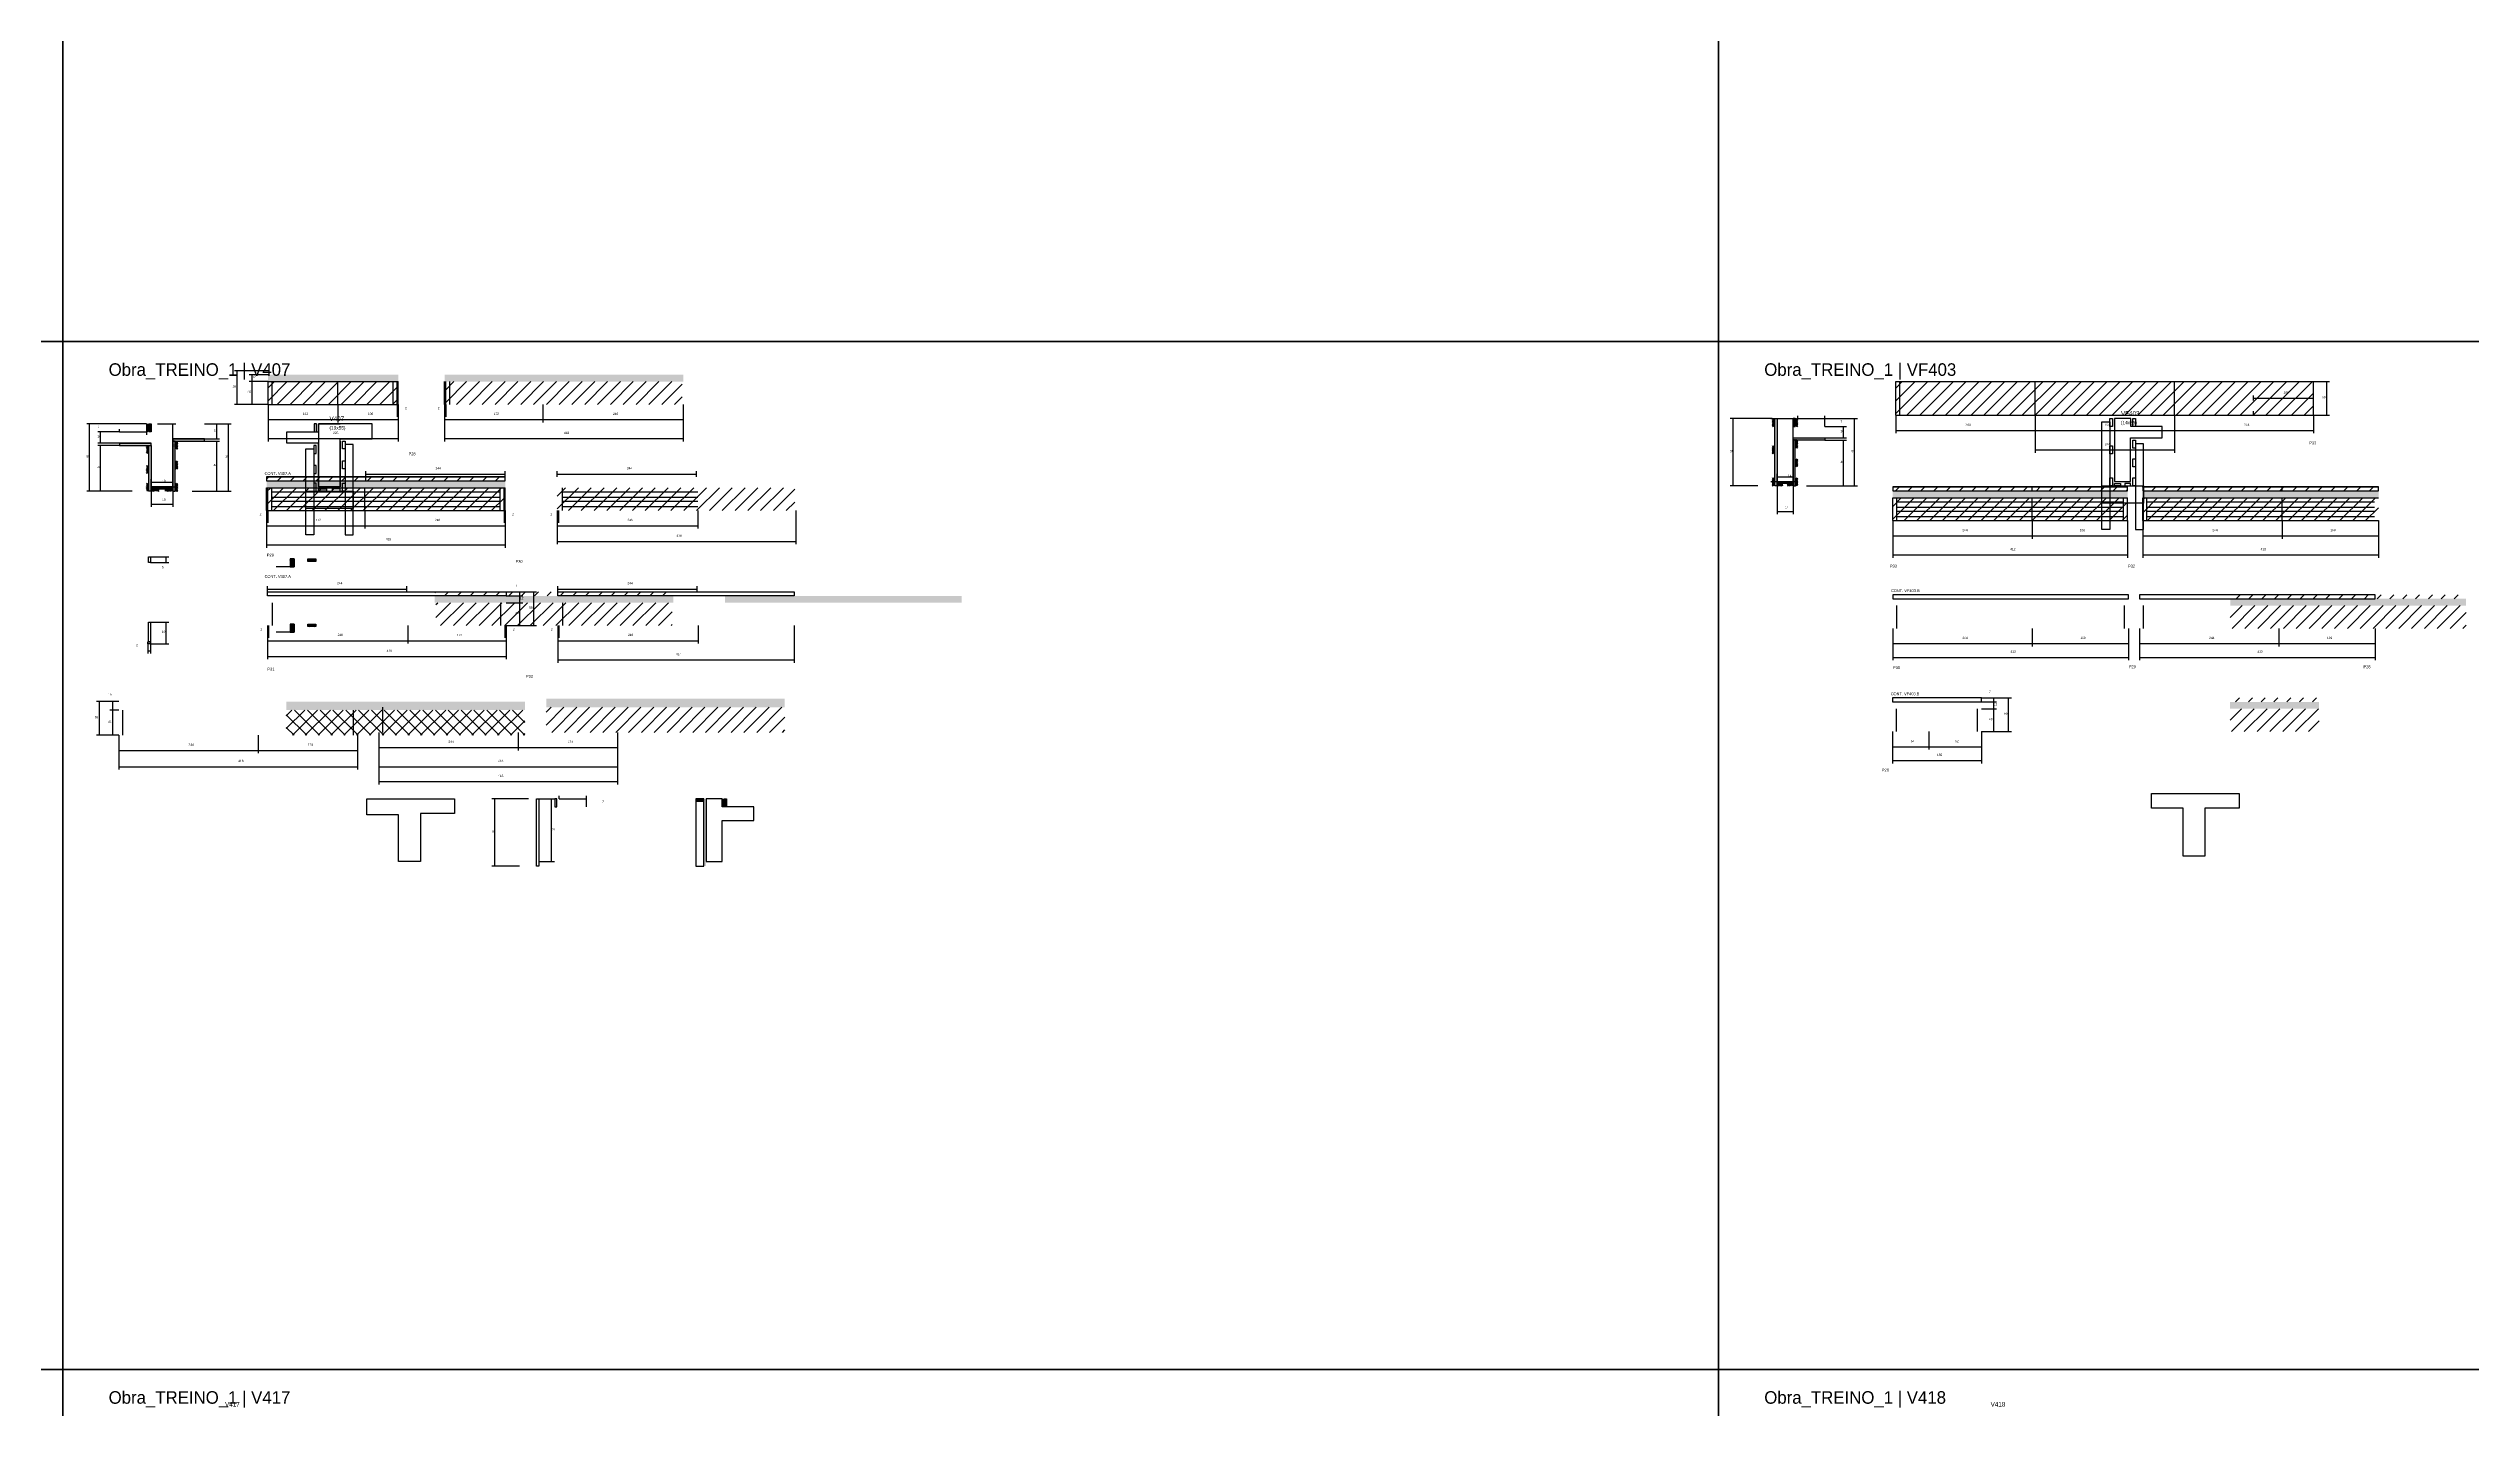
# Model space of a CAD drawing. Header units: metres. Extents: x -41 to 34800, y -36000 to 1848.
# Drawn here: x 17375 to 21619, y -5468 to -3087 of the extents above; entities that cross this region are included whole.
import ezdxf

# ---------------------------------------------------------------- set-up
doc = ezdxf.new("R2010")
doc.units = ezdxf.units.M
for name, color, linetype in [('CELL_BORDER', 8, 'Continuous'), ('CONCRETO', 251, 'Continuous'), ('COTA', 4, 'Continuous'), ('Cota Seção (2x)', 4, 'Continuous'), ('Hachura', 253, 'Continuous'), ('LABEL_ID', 3, 'Continuous'), ('Madeira', 126, 'Continuous'), ('NOMENCLATURA', 7, 'Continuous'), ('Painéis', 200, 'Continuous'), ('REAPROVEITAMENTO', 251, 'Continuous'), ('SARR_2.2x7', 40, 'Continuous'), ('SARR_3.5x7', 81, 'Continuous'), ('Texto Seção', 7, 'Continuous')]:
    doc.layers.add(name, color=color, linetype=linetype)

msp = doc.modelspace()

# ---------------------------------------------------------------- hatches: boundary and pattern name
at = {"layer": 'COTA'}
h = msp.add_hatch(dxfattribs=at)
h.set_pattern_fill('AR-CONC', scale=0.03)
h.paths.add_polyline_path([(17987.2, -3658), (17759.2, -3658), (17759.2, -3658), (17759.2, -3670), (17759.2, -3670), (17987.2, -3670), (17987.2, -3670), (17987.2, -3658)])
h = msp.add_hatch(dxfattribs=at)
h.set_pattern_fill('AR-CONC', scale=0.03)
h.paths.add_polyline_path([(18068.4, -3658), (18486.4, -3658), (18486.4, -3658), (18486.4, -3670), (18486.4, -3670), (18068.4, -3670), (18068.4, -3670), (18068.4, -3658)])
h = msp.add_hatch(dxfattribs=at)
h.set_pattern_fill('AR-CONC', scale=0.03)
h.paths.add_polyline_path([(17756.6, -3843.9), (18174.6, -3843.9), (18174.6, -3843.9), (18174.6, -3855.9), (18174.6, -3855.9), (17756.6, -3855.9), (17756.6, -3855.9), (17756.6, -3843.9)])
h = msp.add_hatch(dxfattribs=at)
h.set_pattern_fill('AR-CONC', scale=0.03)
h.paths.add_polyline_path([(21016.5, -3861.6), (20605, -3861.6), (20605, -3861.6), (20605, -3873.6), (20605, -3873.6), (21016.5, -3873.6), (21016.5, -3873.6), (21016.5, -3861.6)])
h = msp.add_hatch(dxfattribs=at)
h.set_pattern_fill('AR-CONC', scale=0.03)
h.paths.add_polyline_path([(21455.9, -3861.6), (21042.9, -3861.6), (21042.9, -3861.6), (21042.9, -3873.6), (21042.9, -3873.6), (21455.9, -3873.6), (21455.9, -3873.6), (21455.9, -3861.6)])
h = msp.add_hatch(dxfattribs=at)
h.set_pattern_fill('AR-CONC', scale=0.03)
h.paths.add_polyline_path([(18469.3, -4045.3), (18051.3, -4045.3), (18051.3, -4045.3), (18051.3, -4057.3), (18051.3, -4057.3), (18469.3, -4057.3), (18469.3, -4057.3), (18469.3, -4045.3)])
h = msp.add_hatch(dxfattribs=at)
h.set_pattern_fill('AR-CONC', scale=0.03)
h.paths.add_polyline_path([(18973.9, -4045.3), (18559.9, -4045.3), (18559.9, -4045.3), (18559.9, -4057.3), (18559.9, -4057.3), (18973.9, -4057.3), (18973.9, -4057.3), (18973.9, -4045.3)])
h = msp.add_hatch(dxfattribs=at)
h.set_pattern_fill('AR-CONC', scale=0.03)
h.paths.add_polyline_path([(21609.2, -4062.4), (21609.2, -4050.4), (21609.2, -4050.4), (21196.2, -4050.4), (21196.2, -4050.4), (21196.2, -4062.4), (21196.2, -4062.4), (21609.2, -4062.4)])
h = msp.add_hatch(dxfattribs=at)
h.set_pattern_fill('AR-CONC', scale=0.03)
h.paths.add_polyline_path([(18209.2, -4230.4), (17791.2, -4230.4), (17791.2, -4230.4), (17791.2, -4245.4), (17791.2, -4245.4), (18209.2, -4245.4), (18209.2, -4245.4), (18209.2, -4230.4)])
h = msp.add_hatch(dxfattribs=at)
h.set_pattern_fill('AR-CONC', scale=0.03)
h.paths.add_polyline_path([(18664.4, -4225.4), (18246.4, -4225.4), (18246.4, -4225.4), (18246.4, -4240.4), (18246.4, -4240.4), (18664.4, -4240.4), (18664.4, -4240.4), (18664.4, -4225.4)])
h = msp.add_hatch(dxfattribs=at)
h.set_pattern_fill('AR-CONC', scale=0.03)
h.paths.add_polyline_path([(21351.8, -4243.1), (21351.8, -4231.1), (21351.8, -4231.1), (21195.8, -4231.1), (21195.8, -4231.1), (21195.8, -4243.1), (21195.8, -4243.1), (21351.8, -4243.1)])
at = {"layer": 'Hachura'}
h = msp.add_hatch(dxfattribs=at)
h.set_pattern_fill('ANSI31', scale=0.5)
h.paths.add_polyline_path([(20398.4, -3748.8), (20394, -3748.8), (20394, -3748.8), (20394, -3734.8), (20394, -3734.8), (20398.4, -3734.8), (20398.4, -3734.8), (20398.4, -3748.8)])
h = msp.add_hatch(color=8, dxfattribs=at)
h.dxf.hatch_style = 1
h.paths.add_polyline_path([(20398.4, -3734.8), (20402.4, -3734.8), (20402.4, -3734.8), (20402.4, -3852.8), (20402.4, -3852.8), (20398.4, -3852.8), (20398.4, -3852.8), (20398.4, -3734.8)])
h = msp.add_hatch(color=8, dxfattribs=at)
h.dxf.hatch_style = 1
h.paths.add_polyline_path([(20434.4, -3734.8), (20430.8, -3734.8), (20430.8, -3734.8), (20430.8, -3748.8), (20430.8, -3748.8), (20434.4, -3748.8), (20434.4, -3748.8), (20434.4, -3734.8)])
h = msp.add_hatch(dxfattribs=at)
h.set_pattern_fill('ANSI31', scale=0.5)
h.paths.add_polyline_path([(20438.8, -3748.8), (20434.4, -3748.8), (20434.4, -3748.8), (20434.4, -3734.8), (20434.4, -3734.8), (20438.8, -3734.8), (20438.8, -3734.8), (20438.8, -3748.8)])
h = msp.add_hatch(dxfattribs=at)
h.set_pattern_fill('ANSI31', scale=0.5)
h.paths.add_polyline_path([(17546.6, -3758.1), (17551, -3758.1), (17551, -3758.1), (17551, -3744.1), (17551, -3744.1), (17546.6, -3744.1), (17546.6, -3744.1), (17546.6, -3758.1)])
h = msp.add_hatch(color=8, dxfattribs=at)
h.dxf.hatch_style = 1
h.paths.add_polyline_path([(17551, -3744.1), (17554.6, -3744.1), (17554.6, -3744.1), (17554.6, -3758.1), (17554.6, -3758.1), (17551, -3758.1), (17551, -3758.1), (17551, -3744.1)])
h = msp.add_hatch(color=8, dxfattribs=at)
h.dxf.hatch_style = 1
h.paths.add_polyline_path([(17648.2, -3774.1), (17648.2, -3770.1), (17648.2, -3770.1), (17592.6, -3770.1), (17592.6, -3770.1), (17592.6, -3774.1), (17592.6, -3774.1), (17648.2, -3774.1)])
h = msp.add_hatch(color=8, dxfattribs=at)
h.dxf.hatch_style = 1
h.paths.add_polyline_path([(17596.6, -3774.1), (17592.6, -3774.1), (17592.6, -3774.1), (17592.6, -3862.1), (17592.6, -3862.1), (17596.6, -3862.1), (17596.6, -3862.1), (17596.6, -3774.1)])
h = msp.add_hatch(dxfattribs=at)
h.set_pattern_fill('ANSI31', scale=0.5)
h.paths.add_polyline_path([(17601, -3788.1), (17596.6, -3788.1), (17596.6, -3788.1), (17596.6, -3774.1), (17596.6, -3774.1), (17601, -3774.1), (17601, -3774.1), (17601, -3788.1)])
h = msp.add_hatch(color=8, dxfattribs=at)
h.dxf.hatch_style = 1
h.paths.add_polyline_path([(20430.4, -3772.8), (20430.4, -3768.8), (20430.4, -3768.8), (20486, -3768.8), (20486, -3768.8), (20486, -3772.8), (20486, -3772.8), (20430.4, -3772.8)])
h = msp.add_hatch(color=8, dxfattribs=at)
h.dxf.hatch_style = 1
h.paths.add_polyline_path([(20430.4, -3772.8), (20434.4, -3772.8), (20434.4, -3772.8), (20434.4, -3852.8), (20434.4, -3852.8), (20430.4, -3852.8), (20430.4, -3852.8), (20430.4, -3772.8)])
h = msp.add_hatch(dxfattribs=at)
h.set_pattern_fill('ANSI31', scale=0.5)
h.paths.add_polyline_path([(20438.8, -3786.8), (20434.4, -3786.8), (20434.4, -3786.8), (20434.4, -3772.8), (20434.4, -3772.8), (20438.8, -3772.8), (20438.8, -3772.8), (20438.8, -3786.8)])
h = msp.add_hatch(color=8, dxfattribs=at)
h.dxf.hatch_style = 1
h.paths.add_polyline_path([(17554.6, -3782.1), (17554.6, -3778.1), (17554.6, -3778.1), (17499, -3778.1), (17499, -3778.1), (17499, -3782.1), (17499, -3782.1), (17554.6, -3782.1)])
h = msp.add_hatch(dxfattribs=at)
h.set_pattern_fill('ANSI31', scale=0.5)
h.paths.add_polyline_path([(17546.2, -3796.1), (17550.6, -3796.1), (17550.6, -3796.1), (17550.6, -3782.1), (17550.6, -3782.1), (17546.2, -3782.1), (17546.2, -3782.1), (17546.2, -3796.1)])
h = msp.add_hatch(dxfattribs=at)
h.set_pattern_fill('ANSI31', scale=0.5)
h.paths.add_polyline_path([(17546.2, -3830.9), (17550.6, -3830.9), (17550.6, -3830.9), (17550.6, -3816.9), (17550.6, -3816.9), (17546.2, -3816.9), (17546.2, -3816.9), (17546.2, -3830.9)])
h = msp.add_hatch(color=8, dxfattribs=at)
h.dxf.hatch_style = 1
h.paths.add_polyline_path([(17554.6, -3782.1), (17550.6, -3782.1), (17550.6, -3782.1), (17550.6, -3862.1), (17550.6, -3862.1), (17554.6, -3862.1), (17554.6, -3862.1), (17554.6, -3782.1)])
h = msp.add_hatch(dxfattribs=at)
h.set_pattern_fill('ANSI31', scale=0.5)
h.paths.add_polyline_path([(17601, -3822.9), (17596.6, -3822.9), (17596.6, -3822.9), (17596.6, -3808.9), (17596.6, -3808.9), (17601, -3808.9), (17601, -3808.9), (17601, -3822.9)])
h = msp.add_hatch(dxfattribs=at)
h.set_pattern_fill('ANSI31', scale=0.5)
h.paths.add_polyline_path([(20398.4, -3796.8), (20394, -3796.8), (20394, -3796.8), (20394, -3782.8), (20394, -3782.8), (20398.4, -3782.8), (20398.4, -3782.8), (20398.4, -3796.8)])
h = msp.add_hatch(dxfattribs=at)
h.set_pattern_fill('ANSI31', scale=0.5)
h.paths.add_polyline_path([(20438.8, -3819.3), (20434.4, -3819.3), (20434.4, -3819.3), (20434.4, -3805.3), (20434.4, -3805.3), (20438.8, -3805.3), (20438.8, -3805.3), (20438.8, -3819.3)])
h = msp.add_hatch(dxfattribs=at)
h.set_pattern_fill('ANSI31', scale=0.5)
h.paths.add_polyline_path([(17546.2, -3862.1), (17550.6, -3862.1), (17550.6, -3862.1), (17550.6, -3848.1), (17550.6, -3848.1), (17546.2, -3848.1), (17546.2, -3848.1), (17546.2, -3862.1)])
h = msp.add_hatch(color=8, dxfattribs=at)
h.dxf.hatch_style = 1
h.paths.add_polyline_path([(17592.6, -3857.7), (17592.6, -3854.1), (17592.6, -3854.1), (17554.6, -3854.1), (17554.6, -3854.1), (17554.6, -3857.7), (17554.6, -3857.7), (17592.6, -3857.7)])
h = msp.add_hatch(dxfattribs=at)
h.set_pattern_fill('ANSI31', scale=0.5)
h.paths.add_polyline_path([(17554.6, -3862.1), (17554.6, -3857.7), (17554.6, -3857.7), (17568.6, -3857.7), (17568.6, -3857.7), (17568.6, -3862.1), (17568.6, -3862.1), (17554.6, -3862.1)])
h = msp.add_hatch(dxfattribs=at)
h.set_pattern_fill('ANSI31', scale=0.5)
h.paths.add_polyline_path([(17592.6, -3862.1), (17592.6, -3857.7), (17592.6, -3857.7), (17578.6, -3857.7), (17578.6, -3857.7), (17578.6, -3862.1), (17578.6, -3862.1), (17592.6, -3862.1)])
h = msp.add_hatch(dxfattribs=at)
h.set_pattern_fill('ANSI31', scale=0.5)
h.paths.add_polyline_path([(17601, -3862.1), (17596.6, -3862.1), (17596.6, -3862.1), (17596.6, -3848.1), (17596.6, -3848.1), (17601, -3848.1), (17601, -3848.1), (17601, -3862.1)])
h = msp.add_hatch(dxfattribs=at)
h.set_pattern_fill('ANSI31', scale=0.5)
h.paths.add_polyline_path([(20398.4, -3852.8), (20394, -3852.8), (20394, -3852.8), (20394, -3838.8), (20394, -3838.8), (20398.4, -3838.8), (20398.4, -3838.8), (20398.4, -3852.8)])
h = msp.add_hatch(color=8, dxfattribs=at)
h.dxf.hatch_style = 1
h.paths.add_polyline_path([(20402.4, -3848.4), (20402.4, -3844.8), (20402.4, -3844.8), (20430.4, -3844.8), (20430.4, -3844.8), (20430.4, -3848.4), (20430.4, -3848.4), (20402.4, -3848.4)])
h = msp.add_hatch(dxfattribs=at)
h.set_pattern_fill('ANSI31', scale=0.5)
h.paths.add_polyline_path([(20402.4, -3852.8), (20402.4, -3848.4), (20402.4, -3848.4), (20412.4, -3848.4), (20412.4, -3848.4), (20412.4, -3852.8), (20412.4, -3852.8), (20402.4, -3852.8)])
h = msp.add_hatch(dxfattribs=at)
h.set_pattern_fill('ANSI31', scale=0.5)
h.paths.add_polyline_path([(20430.4, -3852.8), (20430.4, -3848.4), (20430.4, -3848.4), (20420.4, -3848.4), (20420.4, -3848.4), (20420.4, -3852.8), (20420.4, -3852.8), (20430.4, -3852.8)])
h = msp.add_hatch(dxfattribs=at)
h.set_pattern_fill('ANSI31', scale=0.5)
h.paths.add_polyline_path([(20438.8, -3852.8), (20434.4, -3852.8), (20434.4, -3852.8), (20434.4, -3838.8), (20434.4, -3838.8), (20438.8, -3838.8), (20438.8, -3838.8), (20438.8, -3852.8)])
h = msp.add_hatch(dxfattribs=at)
h.set_pattern_fill('ANSI31', scale=0.5)
h.paths.add_polyline_path([(17804.7, -3980.6), (17797.7, -3980.6), (17797.7, -3994.6), (17804.7, -3994.6)])
h = msp.add_hatch(dxfattribs=at)
h.set_pattern_fill('ANSI31', scale=0.5)
h.paths.add_polyline_path([(17829.1, -3980.6), (17829.1, -3985), (17829.1, -3985), (17843, -3985), (17843, -3985), (17843, -3980.6), (17843, -3980.6), (17829.1, -3980.6)])
h = msp.add_hatch(dxfattribs=at)
h.set_pattern_fill('ANSI31', scale=0.5)
h.paths.add_polyline_path([(17804.7, -4094.7), (17797.7, -4094.7), (17797.7, -4108.7), (17804.7, -4108.7)])
h = msp.add_hatch(dxfattribs=at)
h.set_pattern_fill('ANSI31', scale=0.5)
h.paths.add_polyline_path([(17829.1, -4094.7), (17829.1, -4099.1), (17829.1, -4099.1), (17843, -4099.1), (17843, -4099.1), (17843, -4094.7), (17843, -4094.7), (17829.1, -4094.7)])
h = msp.add_hatch(dxfattribs=at)
h.set_pattern_fill('ANSI31', scale=0.5)
h.paths.add_polyline_path([(18522.5, -4405), (18522.5, -4400.6), (18522.5, -4400.6), (18508.5, -4400.6), (18508.5, -4400.6), (18508.5, -4405), (18508.5, -4405), (18522.5, -4405)])
h = msp.add_hatch(color=8, dxfattribs=at)
h.dxf.hatch_style = 1
h.paths.add_polyline_path([(18522.5, -4400.6), (18526.5, -4400.6), (18526.5, -4400.6), (18526.5, -4518.6), (18526.5, -4518.6), (18522.5, -4518.6), (18522.5, -4518.6), (18522.5, -4400.6)])
h = msp.add_hatch(color=8, dxfattribs=at)
h.dxf.hatch_style = 1
h.paths.add_polyline_path([(18558.1, -4400.6), (18554.5, -4400.6), (18554.5, -4400.6), (18554.5, -4414.6), (18554.5, -4414.6), (18558.1, -4414.6), (18558.1, -4414.6), (18558.1, -4400.6)])
h = msp.add_hatch(dxfattribs=at)
h.set_pattern_fill('ANSI31', scale=0.5)
h.paths.add_polyline_path([(18562.5, -4414.6), (18558.1, -4414.6), (18558.1, -4414.6), (18558.1, -4400.6), (18558.1, -4400.6), (18562.5, -4400.6), (18562.5, -4400.6), (18562.5, -4414.6)])
at = {"layer": 'REAPROVEITAMENTO'}
h = msp.add_hatch(dxfattribs=at)
h.set_pattern_fill('ANSI31', scale=5)
h.paths.add_polyline_path([(17985.2, -3710), (17985.2, -3670), (17985.2, -3670), (17759.2, -3670), (17759.2, -3670), (17759.2, -3710), (17759.2, -3710), (17985.2, -3710)])
h = msp.add_hatch(dxfattribs=at)
h.set_pattern_fill('ANSI31', scale=5)
h.paths.add_polyline_path([(18484.4, -3710), (18484.4, -3670), (18484.4, -3670), (18070.4, -3670), (18070.4, -3670), (18070.4, -3710), (18070.4, -3710), (18484.4, -3710)])
h = msp.add_hatch(dxfattribs=at)
h.set_pattern_fill('ANSI31', scale=5)
h.paths.add_polyline_path([(21342.3, -3729), (21342.3, -3670), (21342.3, -3670), (20610.3, -3670), (20610.3, -3670), (20610.3, -3729), (20610.3, -3729), (21342.3, -3729)])
h = msp.add_hatch(dxfattribs=at)
h.set_pattern_fill('ANSI31', scale=5)
h.paths.add_polyline_path([(18174.6, -3836.9), (17756.6, -3836.9), (17756.6, -3836.9), (17756.6, -3843.9), (17756.6, -3843.9), (18174.6, -3843.9), (18174.6, -3843.9), (18174.6, -3836.9)])
h = msp.add_hatch(dxfattribs=at)
h.set_pattern_fill('ANSI31', scale=5)
h.paths.add_polyline_path([(18172.6, -3895.9), (18172.6, -3855.9), (18172.6, -3855.9), (17756.6, -3855.9), (17756.6, -3855.9), (17756.6, -3895.9), (17756.6, -3895.9), (18172.6, -3895.9)])
h = msp.add_hatch(dxfattribs=at)
h.set_pattern_fill('ANSI31', scale=5)
h.paths.add_polyline_path([(18681.8, -3895.9), (18681.8, -3855.9), (18681.8, -3855.9), (18265.8, -3855.9), (18265.8, -3855.9), (18265.8, -3895.9), (18265.8, -3895.9), (18681.8, -3895.9)])
h = msp.add_hatch(dxfattribs=at)
h.set_pattern_fill('ANSI31', scale=5)
h.paths.add_polyline_path([(21016.5, -3861.6), (21016.5, -3854.6), (21016.5, -3854.6), (20605, -3854.6), (20605, -3854.6), (20605, -3861.6), (20605, -3861.6), (21016.5, -3861.6)])
h = msp.add_hatch(dxfattribs=at)
h.set_pattern_fill('ANSI31', scale=5)
h.paths.add_polyline_path([(21455.9, -3861.6), (21455.9, -3854.6), (21455.9, -3854.6), (21042.9, -3854.6), (21042.9, -3854.6), (21042.9, -3861.6), (21042.9, -3861.6), (21455.9, -3861.6)])
h = msp.add_hatch(dxfattribs=at)
h.set_pattern_fill('ANSI31', scale=5)
h.paths.add_polyline_path([(21016.5, -3913.6), (21016.5, -3873.6), (21016.5, -3873.6), (20605, -3873.6), (20605, -3873.6), (20605, -3913.6), (20605, -3913.6), (21016.5, -3913.6)])
h = msp.add_hatch(dxfattribs=at)
h.set_pattern_fill('ANSI31', scale=5)
h.paths.add_polyline_path([(21455.9, -3913.6), (21455.9, -3873.6), (21455.9, -3873.6), (21042.9, -3873.6), (21042.9, -3873.6), (21042.9, -3913.6), (21042.9, -3913.6), (21455.9, -3913.6)])
h = msp.add_hatch(dxfattribs=at)
h.set_pattern_fill('ANSI31', scale=5)
h.paths.add_polyline_path([(18469.3, -4038.3), (18051.3, -4038.3), (18051.3, -4038.3), (18051.3, -4045.3), (18051.3, -4045.3), (18469.3, -4045.3), (18469.3, -4045.3), (18469.3, -4038.3)])
h = msp.add_hatch(dxfattribs=at)
h.set_pattern_fill('ANSI31', scale=5)
h.paths.add_polyline_path([(18467.3, -4097.3), (18467.3, -4057.3), (18467.3, -4057.3), (18053.3, -4057.3), (18053.3, -4057.3), (18053.3, -4097.3), (18053.3, -4097.3), (18467.3, -4097.3)])
h = msp.add_hatch(dxfattribs=at)
h.set_pattern_fill('ANSI31', scale=5)
h.paths.add_polyline_path([(21609.2, -4050.4), (21609.2, -4043.4), (21609.2, -4043.4), (21196.2, -4043.4), (21196.2, -4043.4), (21196.2, -4050.4), (21196.2, -4050.4), (21609.2, -4050.4)])
h = msp.add_hatch(dxfattribs=at)
h.set_pattern_fill('ANSI31', scale=5)
h.paths.add_polyline_path([(21609.2, -4102.4), (21609.2, -4062.4), (21609.2, -4062.4), (21196.2, -4062.4), (21196.2, -4062.4), (21196.2, -4102.4), (21196.2, -4102.4), (21609.2, -4102.4)])
h = msp.add_hatch(dxfattribs=at)
h.set_pattern_fill('ANSI31', scale=5)
h.paths.add_polyline_path([(18664.4, -4284.4), (18664.4, -4240.4), (18664.4, -4240.4), (18246.4, -4240.4), (18246.4, -4240.4), (18246.4, -4284.4), (18246.4, -4284.4), (18664.4, -4284.4)])
h = msp.add_hatch(dxfattribs=at)
h.set_pattern_fill('ANSI31', scale=5)
h.paths.add_polyline_path([(21351.8, -4231.1), (21351.8, -4224.1), (21351.8, -4224.1), (21195.8, -4224.1), (21195.8, -4224.1), (21195.8, -4231.1), (21195.8, -4231.1), (21351.8, -4231.1)])
h = msp.add_hatch(dxfattribs=at)
h.set_pattern_fill('ANSI31', scale=5)
h.paths.add_polyline_path([(21351.8, -4283.1), (21351.8, -4243.1), (21351.8, -4243.1), (21195.8, -4243.1), (21195.8, -4243.1), (21195.8, -4283.1), (21195.8, -4283.1), (21351.8, -4283.1)])
h = msp.add_hatch(dxfattribs=at)
h.set_pattern_fill('ANSI37', scale=5)
h.paths.add_polyline_path([(18209.2, -4289.4), (18209.2, -4245.4), (18209.2, -4245.4), (17791.2, -4245.4), (17791.2, -4245.4), (17791.2, -4289.4), (17791.2, -4289.4), (18209.2, -4289.4)])

# ---------------------------------------------------------------- linework, layer by layer
at = {"layer": 'CELL_BORDER'}
for points in [[(14500, -3600), (17400, -3600), (17400, -1800), (14500, -1800)], [(17400, -3600), (20300, -3600), (20300, -1800), (17400, -1800)], [(20300, -3600), (23200, -3600), (23200, -1800), (20300, -1800)], [(14500, -5400), (17400, -5400), (17400, -3600), (14500, -3600)], [(17400, -5400), (20300, -5400), (20300, -3600), (17400, -3600)], [(20300, -5400), (23200, -5400), (23200, -3600), (20300, -3600)], [(14500, -7200), (17400, -7200), (17400, -5400), (14500, -5400)], [(17400, -7200), (20300, -7200), (20300, -5400), (17400, -5400)], [(20300, -7200), (23200, -7200), (23200, -5400), (20300, -5400)]]:
    msp.add_lwpolyline(points, close=True, dxfattribs=at)
at = {"layer": 'CONCRETO'}
for points in [[(21077.2, -3768.8), (21077.2, -3748.8), (21022, -3748.8), (21022, -3734.8), (20993.7, -3734.8), (20993.7, -3844.8), (21021.7, -3844.8), (21021.7, -3768.8)], [(17941.4, -3770.1), (17941.4, -3744.1), (17885.8, -3744.1), (17885.8, -3744.1), (17847.8, -3744.1), (17847.8, -3854.1), (17885.8, -3854.1), (17885.8, -3770.1)], [(17932.4, -4428.6), (17932.4, -4400.6), (18086, -4400.6), (18086, -4426.6), (18026, -4426.6), (18026, -4510.6), (17988, -4510.6), (17988, -4428.6)], [(18610.1, -4438.6), (18610.1, -4414.6), (18554.5, -4414.6), (18554.5, -4400.6), (18526.5, -4400.6), (18526.5, -4510.6), (18554.5, -4510.6), (18554.5, -4438.6)], [(21058, -4417.3), (21058, -4391.3), (21211.7, -4391.3), (21211.7, -4417.3), (21151.7, -4417.3), (21151.7, -4501.3), (21113.7, -4501.3), (21113.7, -4417.3)]]:
    msp.add_lwpolyline(points, close=True, dxfattribs=at)
msp.add_lwpolyline([(17885.8, -3774.1), (17885.8, -3854.1), (17847.8, -3854.1), (17847.8, -3778.1), (17792.2, -3778.1), (17792.2, -3758.1), (17847.8, -3758.1), (17847.8, -3744.1), (17885.8, -3744.1)], dxfattribs=at)
at = {"layer": 'COTA'}
for p, q in [((17759.2, -3651), (17700.4, -3651)), ((17705.4, -3710), (17705.4, -3651)), ((17759.2, -3658), (17726.3, -3658)), ((17759.2, -3670), (17726.3, -3670)), ((17759.2, -3670), (17726.3, -3670)), ((17731.3, -3670), (17731.3, -3658)), ((17731.3, -3710), (17731.3, -3670)), ((21342.3, -3670), (21370.1, -3670)), ((21365.1, -3729), (21365.1, -3670)), ((17759.2, -3710), (17700.4, -3710)), ((17759.2, -3710), (17726.3, -3710)), ((17759.2, -3710), (17759.2, -3741.5)), ((17759.2, -3710), (17759.2, -3775)), ((17881.2, -3710), (17881.2, -3741.5)), ((17881.2, -3710), (17881.2, -3741.5)), ((17985.2, -3710), (17985.2, -3731.6)), ((17985.2, -3726.6), (17987.2, -3726.6)), ((17987.2, -3710), (17987.2, -3741.5)), ((17987.2, -3710), (17987.2, -3775)), ((17987.2, -3710), (17987.2, -3731.6)), ((18068.4, -3710), (18068.4, -3741.5)), ((18068.4, -3710), (18068.4, -3775)), ((18068.4, -3710), (18068.4, -3731.6)), ((18068.4, -3726.6), (18070.4, -3726.6)), ((18070.4, -3710), (18070.4, -3731.6)), ((18240.4, -3710), (18240.4, -3741.5)), ((18240.4, -3710), (18240.4, -3741.5)), ((18486.4, -3710), (18486.4, -3741.5)), ((18486.4, -3710), (18486.4, -3775)), ((20394, -3734.8), (20320.5, -3734.8)), ((20325.5, -3852.8), (20325.5, -3734.8)), ((20438.8, -3734.8), (20438.8, -3729.8)), ((20438.8, -3734.8), (20543.3, -3734.8)), ((20438.8, -3734.8), (20486, -3734.8)), ((20486, -3748.8), (20486, -3729.8)), ((20538.3, -3852.8), (20538.3, -3734.8)), ((20610.3, -3729), (20610.3, -3760.5)), ((20854.3, -3729), (20854.3, -3760.5)), ((20854.3, -3729), (20854.3, -3760.5)), ((20854.3, -3729), (20854.3, -3794.6)), ((21098.3, -3729), (21098.3, -3760.5)), ((21098.3, -3729), (21098.3, -3794.6)), ((21098.3, -3729), (21098.3, -3760.5)), ((21236.8, -3699.5), (21236.8, -3694.2)), ((21236.8, -3699.2), (21342.3, -3699.2)), ((21342.3, -3699.5), (21342.3, -3694.2)), ((21342.3, -3729), (21370.1, -3729)), ((21342.3, -3729), (21342.3, -3760.5)), ((17546.6, -3744.1), (17441.6, -3744.1)), ((17446.6, -3862.1), (17446.6, -3744.1)), ((17499, -3758.1), (17460.9, -3758.1)), ((17465.9, -3778.1), (17465.9, -3758.1)), ((17499, -3758.1), (17499, -3753.1)), ((17499, -3758.1), (17546.6, -3758.1)), ((17546.6, -3744.1), (17546.6, -3763.1)), ((17648.2, -3744.1), (17674.4, -3744.1)), ((17648.2, -3744.1), (17694.9, -3744.1)), ((17648.2, -3770.1), (17674.4, -3770.1)), ((17648.2, -3774.1), (17674.4, -3774.1)), ((17669.4, -3770.1), (17669.4, -3744.1)), ((17669.4, -3862.1), (17669.4, -3774.1)), ((17689.9, -3862.1), (17689.9, -3744.1)), ((17759.2, -3736.5), (17881.2, -3736.5)), ((17759.2, -3770), (17987.2, -3770)), ((17881.2, -3736.5), (17987.2, -3736.5)), ((18068.4, -3736.5), (18240.4, -3736.5)), ((18068.4, -3770), (18486.4, -3770)), ((18240.4, -3736.5), (18486.4, -3736.5)), ((20486, -3748.8), (20524, -3748.8)), ((20486, -3768.8), (20524, -3768.8)), ((20486, -3772.8), (20524, -3772.8)), ((20519, -3768.8), (20519, -3748.8)), ((20519, -3852.8), (20519, -3772.8)), ((20610.3, -3755.5), (20854.3, -3755.5)), ((20854.3, -3755.5), (21098.3, -3755.5)), ((21098.3, -3755.5), (21342.3, -3755.5)), ((17499, -3778.1), (17460.9, -3778.1)), ((17499, -3782.1), (17460.9, -3782.1)), ((17465.9, -3862.1), (17465.9, -3782.1)), ((20854.3, -3789.6), (21098.3, -3789.6)), ((17521, -3862.1), (17441.6, -3862.1)), ((17521, -3862.1), (17460.9, -3862.1)), ((17554.6, -3862.1), (17554.6, -3889.5)), ((17592.6, -3862.1), (17592.6, -3889.5)), ((17626.2, -3862.1), (17674.4, -3862.1)), ((17650.8, -3862.1), (17694.9, -3862.1)), ((17930.6, -3836.9), (17930.6, -3826.9)), ((17930.6, -3831.9), (18174.6, -3831.9)), ((18174.6, -3836.9), (18174.6, -3826.9)), ((18265.8, -3836.9), (18265.8, -3826.9)), ((18265.8, -3831.9), (18509.9, -3831.9)), ((18509.9, -3836.9), (18509.9, -3826.9)), ((20368.8, -3852.8), (20320.5, -3852.8)), ((20402.4, -3852.8), (20402.4, -3902.5)), ((20430.4, -3852.8), (20430.4, -3902.5)), ((20454, -3852.8), (20543.3, -3852.8)), ((20454, -3852.8), (20524, -3852.8)), ((17554.6, -3884.5), (17592.6, -3884.5)), ((17756.6, -3895.9), (17756.6, -3927.5)), ((17756.6, -3895.9), (17756.6, -3961)), ((17756.6, -3895.9), (17756.6, -3917.6)), ((17758.6, -3895.9), (17758.6, -3917.6)), ((17928.6, -3895.9), (17928.6, -3927.5)), ((17928.6, -3895.9), (17928.6, -3927.5)), ((18172.6, -3895.9), (18172.6, -3917.6)), ((18174.6, -3895.9), (18174.6, -3927.5)), ((18174.6, -3895.9), (18174.6, -3961)), ((18174.6, -3895.9), (18174.6, -3917.6)), ((18265.8, -3895.9), (18265.8, -3927.5)), ((18265.8, -3895.9), (18265.8, -3955)), ((18265.8, -3895.9), (18265.8, -3917.6)), ((18267.8, -3895.9), (18267.8, -3917.6)), ((18511.8, -3895.9), (18511.8, -3927.5)), ((18683.8, -3895.9), (18683.8, -3955)), ((20402.4, -3897.5), (20430.4, -3897.5)), ((17756.6, -3912.6), (17758.6, -3912.6)), ((17756.6, -3922.5), (17928.6, -3922.5)), ((17928.6, -3922.5), (18174.6, -3922.5)), ((18172.6, -3912.6), (18174.6, -3912.6)), ((18265.8, -3912.6), (18267.8, -3912.6)), ((18265.8, -3922.5), (18511.8, -3922.5)), ((20605, -3913.6), (20605, -3945.2)), ((20605, -3913.6), (20605, -3978.7)), ((20605, -3940.2), (20849, -3940.2)), ((20849, -3913.6), (20849, -3945.2)), ((20849, -3913.6), (20849, -3945.2)), ((20849, -3940.2), (21016.5, -3940.2)), ((21016.5, -3913.6), (21016.5, -3945.2)), ((21016.5, -3913.6), (21016.5, -3978.7)), ((21042.9, -3913.6), (21042.9, -3945.2)), ((21042.9, -3913.6), (21042.9, -3978.7)), ((21042.9, -3940.2), (21286.9, -3940.2)), ((21286.9, -3913.6), (21286.9, -3945.2)), ((21286.9, -3913.6), (21286.9, -3945.2)), ((21286.9, -3940.2), (21455.9, -3940.2)), ((21455.9, -3913.6), (21455.9, -3945.2)), ((21455.9, -3913.6), (21455.9, -3978.7)), ((17553.4, -3977), (17585.7, -3977)), ((17553.4, -3987), (17585.7, -3987)), ((17580.7, -3987), (17580.7, -3977)), ((17756.6, -3956), (18174.6, -3956)), ((18265.8, -3950), (18683.8, -3950)), ((20605, -3973.7), (21016.5, -3973.7)), ((21042.9, -3973.7), (21455.9, -3973.7)), ((17758.1, -4038.3), (17758.1, -4028.3)), ((18002.1, -4038.3), (18002.1, -4028.3)), ((18266.7, -4038.3), (18266.7, -4028.3)), ((18510.7, -4038.3), (18510.7, -4028.3)), ((17758.1, -4033.3), (18002.1, -4033.3)), ((18176.1, -4038.3), (18205.5, -4038.3)), ((18176.1, -4038.3), (18229.6, -4038.3)), ((18176.1, -4045.3), (18205.5, -4045.3)), ((18176.1, -4045.3), (18205.5, -4045.3)), ((18176.1, -4057.3), (18205.5, -4057.3)), ((18176.1, -4057.3), (18205.5, -4057.3)), ((18200.5, -4045.3), (18200.5, -4038.3)), ((18200.5, -4057.3), (18200.5, -4045.3)), ((18200.5, -4097.3), (18200.5, -4057.3)), ((18224.6, -4097.3), (18224.6, -4038.3)), ((18266.7, -4033.3), (18510.7, -4033.3)), ((17553.4, -4091.1), (17585.7, -4091.1)), ((17580.7, -4129.1), (17580.7, -4091.1)), ((17758.1, -4097.3), (17758.1, -4128.8)), ((17758.1, -4097.3), (17758.1, -4156.4)), ((17758.1, -4097.3), (17758.1, -4119)), ((17758.1, -4114), (17760.1, -4114)), ((17760.1, -4097.3), (17760.1, -4119)), ((18004.1, -4097.3), (18004.1, -4128.8)), ((18004.1, -4097.3), (18004.1, -4128.8)), ((18174.1, -4097.3), (18174.1, -4119)), ((18174.1, -4114), (18176.1, -4114)), ((18176.1, -4097.3), (18176.1, -4128.8)), ((18176.1, -4097.3), (18176.1, -4156.4)), ((18176.1, -4097.3), (18176.1, -4119)), ((18176.1, -4097.3), (18205.5, -4097.3)), ((18176.1, -4097.3), (18229.6, -4097.3)), ((18266.7, -4097.3), (18266.7, -4128.8)), ((18266.7, -4097.3), (18266.7, -4162.4)), ((18266.7, -4097.3), (18266.7, -4119)), ((18266.7, -4114), (18268.7, -4114)), ((18268.7, -4097.3), (18268.7, -4119)), ((18512.7, -4097.3), (18512.7, -4128.8)), ((18680.7, -4097.3), (18680.7, -4162.4)), ((20605, -4102.4), (20605, -4133.9)), ((20605, -4102.4), (20605, -4158.1)), ((20849, -4102.4), (20849, -4133.9)), ((20849, -4102.4), (20849, -4133.9)), ((21018, -4102.4), (21018, -4133.9)), ((21018, -4102.4), (21018, -4158.1)), ((21037.2, -4102.4), (21037.2, -4133.9)), ((21037.2, -4102.4), (21037.2, -4158.1)), ((21281.2, -4102.4), (21281.2, -4133.9)), ((21281.2, -4102.4), (21281.2, -4133.9)), ((21450.2, -4102.4), (21450.2, -4133.9)), ((21450.2, -4102.4), (21450.2, -4158.1)), ((17548.4, -4129.1), (17548.4, -4146.3)), ((17548.4, -4141.3), (17553.4, -4141.3)), ((17553.4, -4129.1), (17585.7, -4129.1)), ((17553.4, -4129.1), (17553.4, -4146.3)), ((17758.1, -4123.8), (18004.1, -4123.8)), ((17758.1, -4151.4), (18176.1, -4151.4)), ((18004.1, -4123.8), (18176.1, -4123.8)), ((18266.7, -4123.8), (18512.7, -4123.8)), ((18266.7, -4157.4), (18680.7, -4157.4)), ((20605, -4128.9), (20849, -4128.9)), ((20605, -4153.1), (21018, -4153.1)), ((20849, -4128.9), (21018, -4128.9)), ((21037.2, -4128.9), (21281.2, -4128.9)), ((21037.2, -4153.1), (21450.2, -4153.1)), ((21281.2, -4128.9), (21450.2, -4128.9)), ((17498, -4230.4), (17458.9, -4230.4)), ((17463.9, -4289.4), (17463.9, -4230.4)), ((17498, -4230.4), (17482.1, -4230.4)), ((17487.1, -4245.4), (17487.1, -4230.4)), ((20760.5, -4224.1), (20786.9, -4224.1)), ((20760.5, -4224.1), (20812.9, -4224.1)), ((20760.5, -4231.1), (20786.9, -4231.1)), ((20760.5, -4231.1), (20786.9, -4231.1)), ((20760.5, -4243.1), (20786.9, -4243.1)), ((20760.5, -4243.1), (20786.9, -4243.1)), ((20781.9, -4231.1), (20781.9, -4224.1)), ((20781.9, -4243.1), (20781.9, -4231.1)), ((20781.9, -4283.1), (20781.9, -4243.1)), ((20807.9, -4283.1), (20807.9, -4224.1)), ((17498, -4245.4), (17482.1, -4245.4)), ((17498, -4245.4), (17482.1, -4245.4)), ((17487.1, -4289.4), (17487.1, -4245.4)), ((17953.2, -4284.4), (17953.2, -4315.9)), ((17953.2, -4284.4), (17953.2, -4349.5)), ((17953.2, -4284.4), (17953.2, -4375.6)), ((18197.2, -4284.4), (18197.2, -4315.9)), ((18197.2, -4284.4), (18197.2, -4315.9)), ((18371.2, -4284.4), (18371.2, -4315.9)), ((18371.2, -4284.4), (18371.2, -4349.5)), ((18371.2, -4284.4), (18371.2, -4375.6)), ((20604.5, -4283.1), (20604.5, -4314.6)), ((20604.5, -4283.1), (20604.5, -4338.8)), ((20668.5, -4283.1), (20668.5, -4314.6)), ((20668.5, -4283.1), (20668.5, -4314.6)), ((20760.5, -4283.1), (20760.5, -4314.6)), ((20760.5, -4283.1), (20760.5, -4338.8)), ((20760.5, -4283.1), (20786.9, -4283.1)), ((20760.5, -4283.1), (20812.9, -4283.1)), ((17498, -4289.4), (17458.9, -4289.4)), ((17498, -4289.4), (17482.1, -4289.4)), ((17498, -4289.4), (17498, -4320.9)), ((17498, -4289.4), (17498, -4349.5)), ((17498, -4315.9), (17742, -4315.9)), ((17742, -4289.4), (17742, -4320.9)), ((17742, -4289.4), (17742, -4320.9)), ((17742, -4315.9), (17916, -4315.9)), ((17916, -4289.4), (17916, -4320.9)), ((17916, -4289.4), (17916, -4349.5)), ((17953.2, -4310.9), (18197.2, -4310.9)), ((18197.2, -4310.9), (18371.2, -4310.9)), ((20604.5, -4309.6), (20668.5, -4309.6)), ((20668.5, -4309.6), (20760.5, -4309.6)), ((17498, -4344.5), (17916, -4344.5)), ((17953.2, -4344.5), (18371.2, -4344.5)), ((17953.2, -4370.6), (18371.2, -4370.6)), ((20604.5, -4333.8), (20760.5, -4333.8)), ((18215.3, -4400.6), (18151.5, -4400.6)), ((18156.5, -4518.6), (18156.5, -4400.6)), ((18269.3, -4400.6), (18269.3, -4395.6)), ((18269.3, -4400.6), (18316.9, -4400.6)), ((18316.9, -4414.6), (18316.9, -4395.6)), ((18199.7, -4518.6), (18151.5, -4518.6))]:
    msp.add_line(p, q, dxfattribs=at)
at = {"layer": 'Cota Seção (2x)'}
for p, q in [((20391.4, -3734.8), (20435.8, -3734.8)), ((20430.8, -3844.8), (20430.8, -3734.8)), ((17565.6, -3744.1), (17597.6, -3744.1)), ((17592.6, -3854.1), (17592.6, -3744.1)), ((17554.6, -3862.1), (17554.6, -3841.1)), ((17554.6, -3846.1), (17592.6, -3846.1)), ((17565.6, -3854.1), (17597.6, -3854.1)), ((17592.6, -3862.1), (17592.6, -3841.1)), ((20391.4, -3844.8), (20435.8, -3844.8)), ((20402.4, -3852.8), (20402.4, -3831.8)), ((20402.4, -3836.8), (20430.4, -3836.8)), ((20430.4, -3852.8), (20430.4, -3831.8)), ((18233.3, -4400.6), (18260.9, -4400.6)), ((18255.9, -4510.6), (18255.9, -4400.6)), ((18233.3, -4510.6), (18260.9, -4510.6))]:
    msp.add_line(p, q, dxfattribs=at)
at = {"layer": 'Madeira'}
for points in [[(20989.7, -3748.8), (20985.2, -3748.8), (20985.2, -3734.8), (20989.7, -3734.8)], [(21030, -3748.8), (21025.7, -3748.8), (21025.7, -3734.8), (21030, -3734.8)], [(17839.8, -3758.1), (17844.2, -3758.1), (17844.2, -3744.1), (17839.8, -3744.1)], [(17894.2, -3788.1), (17889.8, -3788.1), (17889.8, -3774.1), (17894.2, -3774.1)], [(21030, -3786.8), (21025.7, -3786.8), (21025.7, -3772.8), (21030, -3772.8)], [(17839.4, -3796.1), (17843.8, -3796.1), (17843.8, -3782.1), (17839.4, -3782.1)], [(17839.4, -3830.9), (17843.8, -3830.9), (17843.8, -3816.9), (17839.4, -3816.9)], [(17894.2, -3822.9), (17889.8, -3822.9), (17889.8, -3808.9), (17894.2, -3808.9)], [(20989.7, -3796.8), (20985.2, -3796.8), (20985.2, -3782.8), (20989.7, -3782.8)], [(21030, -3819.3), (21025.7, -3819.3), (21025.7, -3805.3), (21030, -3805.3)], [(17839.4, -3862.1), (17843.8, -3862.1), (17843.8, -3848.1), (17839.4, -3848.1)], [(17847.8, -3862.1), (17847.8, -3857.7), (17861.8, -3857.7), (17861.8, -3862.1)], [(17885.8, -3862.1), (17885.8, -3857.7), (17871.8, -3857.7), (17871.8, -3862.1)], [(17894.2, -3862.1), (17889.8, -3862.1), (17889.8, -3848.1), (17894.2, -3848.1)], [(20989.7, -3852.8), (20985.2, -3852.8), (20985.2, -3838.8), (20989.7, -3838.8)], [(20993.7, -3852.8), (20993.7, -3848.4), (21003.7, -3848.4), (21003.7, -3852.8)], [(21021.7, -3852.8), (21021.7, -3848.4), (21011.7, -3848.4), (21011.7, -3852.8)], [(21030, -3852.8), (21025.7, -3852.8), (21025.7, -3838.8), (21030, -3838.8)], [(17804.7, -3994.6), (17804.7, -3980.6), (17797.7, -3980.6), (17797.7, -3994.6)], [(17829.1, -3980.6), (17843, -3980.6), (17843, -3985), (17829.1, -3985)], [(17804.7, -4108.7), (17804.7, -4094.7), (17797.7, -4094.7), (17797.7, -4108.7)], [(17829.1, -4094.7), (17843, -4094.7), (17843, -4099.1), (17829.1, -4099.1)], [(18522.5, -4405), (18522.5, -4400.6), (18508.5, -4400.6), (18508.5, -4405)], [(18522.5, -4400.6), (18508.5, -4400.6), (18508.5, -4518.6), (18522.5, -4518.6)], [(18562.5, -4414.6), (18558.1, -4414.6), (18558.1, -4400.6), (18562.5, -4400.6)]]:
    msp.add_lwpolyline(points, close=True, dxfattribs=at)
for points in [[(17804.7, -3980.6), (17804.7, -3994.6), (17773.2, -3994.6)], [(17804.7, -4094.7), (17804.7, -4108.7), (17773.2, -4108.7)]]:
    msp.add_lwpolyline(points, dxfattribs=at)
at = {"layer": 'Painéis'}
for p, q in [((17759.2, -3670), (17987.2, -3670)), ((17759.2, -3710), (17759.2, -3670)), ((17881.2, -3710), (17881.2, -3670)), ((17985.2, -3710), (17985.2, -3670)), ((17987.2, -3710), (17987.2, -3670)), ((18068.4, -3710), (18068.4, -3670)), ((18070.4, -3710), (18070.4, -3670)), ((20610.3, -3670), (21342.3, -3670)), ((20610.3, -3729), (20610.3, -3670)), ((20854.3, -3729), (20854.3, -3670)), ((21098.3, -3729), (21098.3, -3670)), ((21342.3, -3729), (21342.3, -3670)), ((17759.2, -3710), (17987.2, -3710)), ((20610.3, -3729), (21342.3, -3729)), ((17592.6, -3770.1), (17648.2, -3770.1)), ((20430.4, -3768.8), (20486, -3768.8)), ((17499, -3778.1), (17554.6, -3778.1)), ((17554.6, -3854.1), (17592.6, -3854.1)), ((17756.6, -3836.9), (18174.6, -3836.9)), ((17756.6, -3843.9), (18174.6, -3843.9)), ((17756.6, -3855.9), (18174.6, -3855.9)), ((17756.6, -3895.9), (17756.6, -3855.9)), ((17758.6, -3895.9), (17758.6, -3855.9)), ((17928.6, -3895.9), (17928.6, -3855.9)), ((17930.6, -3843.9), (17930.6, -3836.9)), ((18172.6, -3895.9), (18172.6, -3855.9)), ((18174.6, -3843.9), (18174.6, -3836.9)), ((18174.6, -3895.9), (18174.6, -3855.9)), ((20402.4, -3844.8), (20430.4, -3844.8)), ((20605, -3854.6), (21016.5, -3854.6)), ((20605, -3861.6), (21016.5, -3861.6)), ((20849, -3861.6), (20849, -3854.6)), ((21016.5, -3861.6), (21016.5, -3854.6)), ((21042.9, -3854.6), (21455.9, -3854.6)), ((21042.9, -3861.6), (21455.9, -3861.6)), ((21286.9, -3861.6), (21286.9, -3854.6)), ((17756.6, -3895.9), (18174.6, -3895.9)), ((20605, -3873.6), (21016.5, -3873.6)), ((20605, -3913.6), (20605, -3873.6)), ((20849, -3913.6), (20849, -3873.6)), ((21016.5, -3913.6), (21016.5, -3873.6)), ((21042.9, -3873.6), (21455.9, -3873.6)), ((21042.9, -3913.6), (21042.9, -3873.6)), ((21286.9, -3913.6), (21286.9, -3873.6)), ((20605, -3913.6), (21016.5, -3913.6)), ((21042.9, -3913.6), (21455.9, -3913.6))]:
    msp.add_line(p, q, dxfattribs=at)
for points in [[(20398.4, -3734.8), (20402.4, -3734.8), (20402.4, -3852.8), (20398.4, -3852.8)], [(20434.4, -3734.8), (20430.8, -3734.8), (20430.8, -3748.8), (20434.4, -3748.8)], [(17551, -3744.1), (17554.6, -3744.1), (17554.6, -3758.1), (17551, -3758.1)], [(17648.2, -3774.1), (17648.2, -3770.1), (17592.6, -3770.1), (17592.6, -3774.1)], [(17596.6, -3774.1), (17592.6, -3774.1), (17592.6, -3862.1), (17596.6, -3862.1)], [(20430.4, -3772.8), (20430.4, -3768.8), (20486, -3768.8), (20486, -3772.8)], [(20434.4, -3772.8), (20430.4, -3772.8), (20430.4, -3852.8), (20434.4, -3852.8)], [(17554.6, -3782.1), (17554.6, -3778.1), (17499, -3778.1), (17499, -3782.1)], [(17550.6, -3782.1), (17554.6, -3782.1), (17554.6, -3862.1), (17550.6, -3862.1)], [(17592.6, -3857.7), (17592.6, -3854.1), (17554.6, -3854.1), (17554.6, -3857.7)], [(17756.6, -3843.9), (18174.6, -3843.9), (18174.6, -3836.9), (17756.6, -3836.9)], [(20402.4, -3848.4), (20402.4, -3844.8), (20430.4, -3844.8), (20430.4, -3848.4)], [(20605, -3861.6), (21016.5, -3861.6), (21016.5, -3854.6), (20605, -3854.6)], [(21042.9, -3861.6), (21455.9, -3861.6), (21455.9, -3854.6), (21042.9, -3854.6)], [(17549.8, -3977), (17553.4, -3977), (17553.4, -3987), (17549.8, -3987)], [(18176.1, -4045.3), (17758.1, -4045.3), (17758.1, -4038.3), (18176.1, -4038.3)], [(18680.7, -4045.3), (18266.7, -4045.3), (18266.7, -4038.3), (18680.7, -4038.3)], [(20605, -4050.4), (21018, -4050.4), (21018, -4043.4), (20605, -4043.4)], [(21037.2, -4050.4), (21450.2, -4050.4), (21450.2, -4043.4), (21037.2, -4043.4)], [(17549.8, -4091.1), (17553.4, -4091.1), (17553.4, -4125.5), (17549.8, -4125.5)], [(17553.4, -4125.5), (17553.4, -4129.1), (17548.4, -4129.1), (17548.4, -4125.5)], [(20604.5, -4231.1), (20760.5, -4231.1), (20760.5, -4224.1), (20604.5, -4224.1)], [(18229.3, -4400.6), (18233.3, -4400.6), (18233.3, -4518.6), (18229.3, -4518.6)], [(18264.9, -4400.6), (18261.3, -4400.6), (18261.3, -4414.6), (18264.9, -4414.6)]]:
    msp.add_lwpolyline(points, close=True, dxfattribs=at)
at = {"layer": 'SARR_2.2x7'}
for p, q in [((17766.2, -3710), (17766.2, -3670)), ((17978.2, -3710), (17978.2, -3670)), ((18077.4, -3710), (18077.4, -3670)), ((20617.3, -3729), (20617.3, -3670)), ((21236.8, -3703), (21236.8, -3696)), ((21236.8, -3729), (21236.8, -3722)), ((17765.6, -3895.9), (17765.6, -3855.9)), ((18165.6, -3895.9), (18165.6, -3855.9)), ((18274.8, -3895.9), (18274.8, -3855.9)), ((17765.6, -3862.9), (17928.6, -3862.9)), ((17765.6, -3872.4), (17928.6, -3872.4)), ((17765.6, -3879.4), (17928.6, -3879.4)), ((17765.6, -3888.9), (17928.6, -3888.9)), ((17928.6, -3862.9), (18165.6, -3862.9)), ((17928.6, -3872.4), (18165.6, -3872.4)), ((17928.6, -3879.4), (18165.6, -3879.4)), ((17928.6, -3888.9), (18165.6, -3888.9)), ((18274.8, -3862.9), (18511.8, -3862.9)), ((18274.8, -3872.4), (18511.8, -3872.4)), ((18274.8, -3879.4), (18511.8, -3879.4)), ((18274.8, -3888.9), (18511.8, -3888.9)), ((20612, -3913.6), (20612, -3873.6)), ((20612, -3880.6), (20849, -3880.6)), ((20612, -3890.1), (20849, -3890.1)), ((20612, -3897.1), (20849, -3897.1)), ((20849, -3880.6), (21009.5, -3880.6)), ((20849, -3890.1), (21009.5, -3890.1)), ((20849, -3897.1), (21009.5, -3897.1)), ((21009.5, -3913.6), (21009.5, -3873.6)), ((21049.9, -3913.6), (21049.9, -3873.6)), ((21049.9, -3880.6), (21286.9, -3880.6)), ((21049.9, -3890.1), (21286.9, -3890.1)), ((21049.9, -3897.1), (21286.9, -3897.1)), ((21286.9, -3880.6), (21449, -3880.6)), ((21286.9, -3890.1), (21449, -3890.1)), ((21286.9, -3897.1), (21449, -3897.1)), ((20612, -3906.6), (20849, -3906.6)), ((20849, -3906.6), (21009.5, -3906.6)), ((21049.9, -3906.6), (21286.9, -3906.6)), ((21286.9, -3906.6), (21449, -3906.6)), ((17767.1, -4097.3), (17767.1, -4057.3)), ((18167.1, -4097.3), (18167.1, -4057.3)), ((18275.7, -4097.3), (18275.7, -4057.3)), ((20612, -4102.4), (20612, -4062.4)), ((21011, -4102.4), (21011, -4062.4)), ((21044.2, -4102.4), (21044.2, -4062.4)), ((17960.2, -4284.4), (17960.2, -4240.4)), ((20611.5, -4283.1), (20611.5, -4243.1)), ((20753.6, -4283.1), (20753.6, -4243.1)), ((17505, -4289.4), (17505, -4245.4)), ((17909.1, -4289.4), (17909.1, -4245.4))]:
    msp.add_line(p, q, dxfattribs=at)
at = {"layer": 'SARR_3.5x7'}
for points in [[(20971.2, -3740.8), (20985.2, -3740.8), (20985.2, -3929.2), (20971.2, -3929.2)], [(17825.4, -3788.1), (17839.4, -3788.1), (17839.4, -3938.5), (17825.4, -3938.5)], [(17908.2, -3780.1), (17894.2, -3780.1), (17894.2, -3938.5), (17908.2, -3938.5)], [(21044, -3778.8), (21030, -3778.8), (21030, -3929.2), (21044, -3929.2)], [(17825.4, -3862.1), (17908.2, -3862.1), (17908.2, -3892.1), (17825.4, -3892.1)], [(20971.2, -3852.8), (21044, -3852.8), (21044, -3882.8), (20971.2, -3882.8)]]:
    msp.add_lwpolyline(points, close=True, dxfattribs=at)

# ---------------------------------------------------------------- texts
at = {"layer": 'COTA'}
for s, p in [('59', (17697.2, -3680.5)), ('40', (17723.2, -3690)), ('12', (17731.3, -3664)), ('106', (21289.6, -3691.1)), ('122', (17820.2, -3728.4)), ('106', (17934.2, -3728.4)), ('2', (17999.3, -3718.6)), ('2', (18056.4, -3718.6)), ('172', (18154.4, -3728.4)), ('246', (18363.4, -3728.4)), ('59', (21356.9, -3699.5)), ('7', (17460.4, -3751.1)), ('10', (17460.4, -3768.1)), ('13', (17663.9, -3757.1)), ('228', (17873.2, -3761.9)), ('418', (18277.4, -3761.9)), ('7', (20513.5, -3741.8)), ('10', (20513.5, -3758.8)), ('244', (20732.3, -3747.5)), ('244', (20976.3, -3747.5)), ('244', (21220.3, -3747.5)), ('59', (17441.1, -3803.1)), ('40', (17460.4, -3822.1)), ('44', (17663.9, -3818.1)), ('59', (17684.4, -3803.1)), ('244', (18052.6, -3823.8)), ('244', (18387.8, -3823.8)), ('59', (20320, -3793.8)), ('40', (20513.5, -3812.8)), ('59', (20532.8, -3793.8)), ('244', (20976.3, -3781.5)), ('19', (17573.6, -3879)), ('2', (17744.5, -3904.6)), ('2', (18186.6, -3904.6)), ('2', (18253.8, -3904.6)), ('14', (20416.4, -3892)), ('172', (17842.6, -3914.4)), ('418', (17965.6, -3947.9)), ('246', (18051.6, -3914.4)), ('246', (18388.8, -3914.4)), ('418', (18474.8, -3941.9)), ('244', (20727, -3932.1)), ('168', (20932.7, -3932.1)), ('244', (21164.9, -3932.1)), ('169', (21371.4, -3932)), ('412', (20810.7, -3965.6)), ('413', (21249.4, -3965.5)), ('5', (17573.2, -3997)), ('244', (17880.1, -4025.2)), ('7', (18192.5, -4029.4)), ('244', (18388.7, -4025.2)), ('40', (18192.4, -4077.3)), ('12', (18200.5, -4051.3)), ('59', (18216.5, -4067.8)), ('19', (17573.2, -4110.1)), ('2', (17746, -4106)), ('246', (17881.1, -4115.7)), ('172', (18090.1, -4115.8)), ('2', (18188.1, -4106)), ('2', (18254.6, -4106)), ('246', (18389.7, -4115.7)), ('244', (20727, -4120.9)), ('169', (20933.5, -4120.8)), ('244', (21159.2, -4120.9)), ('169', (21365.7, -4120.8)), ('2', (17528, -4133.8)), ('418', (17967.1, -4143.3)), ('414', (18473.7, -4149.3)), ('413', (20811.5, -4144.9)), ('413', (21243.7, -4144.9)), ('15', (17479, -4219.7)), ('7', (20773.8, -4215.2)), ('12', (20781.9, -4237.1)), ('59', (17455.8, -4259.9)), ('44', (17479, -4267.4)), ('40', (20773.8, -4263.1)), ('59', (20799.7, -4253.6)), ('244', (17620, -4307.8)), ('174', (17829, -4307.8)), ('244', (18075.2, -4302.8)), ('174', (18284.2, -4302.8)), ('64', (20636.5, -4301.5)), ('156', (20682.5, -4325.7)), ('92', (20714.5, -4301.5)), ('418', (17707, -4336.4)), ('418', (18162.2, -4336.4)), ('418', (18162.2, -4362.5)), ('7', (18344.5, -4407.6)), ('59', (18151, -4459.6))]:
    msp.add_text(s, height=4, dxfattribs=at).set_placement(p)
at = {"layer": 'Cota Seção (2x)'}
for s, p in [('55', (20430.8, -3774.8)), ('55', (17592.6, -3784.1)), ('19', (17573.6, -3846.1)), ('14', (20421.4, -3836.8)), ('55', (18255.9, -4455.6))]:
    msp.add_text(s, height=4, dxfattribs=at).set_placement(p)
at = {"layer": 'LABEL_ID'}
for s, p in [('Obra_TREINO_1 | V407', (17480, -3660)), ('Obra_TREINO_1 | VF403', (20380, -3660)), ('Obra_TREINO_1 | V417', (17480, -5460)), ('Obra_TREINO_1 | V418', (20380, -5460))]:
    msp.add_text(s, height=22, dxfattribs=at).set_placement(p)
at = {"layer": 'NOMENCLATURA'}
for s, p in [('P33', (21334.6, -3779.9)), ('P28', (18005.5, -3799.1)), ('P29', (17757.1, -3976.2)), ('P30', (18192.8, -3987.4)), ('P33', (20600.1, -3995.7)), ('P32', (21017.1, -3995.7)), ('P31', (17758.1, -4176.1)), ('P32', (18211.1, -4188.7)), ('P30', (20605.6, -4173.5)), ('P29', (21018.7, -4172)), ('P28', (21429.6, -4172)), ('P28', (20586, -4352.7))]:
    msp.add_text(s, height=5, dxfattribs=at).set_placement(p)
at = {"layer": 'Texto Seção'}
for s, height, p in [('V407', 8, (17866.8, -3739.1)), ('VF403', 8, (21004.8, -3729.8)), ('(19x55)', 6, (17866.8, -3754.1)), ('(14x55)', 6, (21004.8, -3744.8)), ('CONT. V407.A', 5, (17753.2, -3833.5)), ('CONT. V407.A', 5, (17753.2, -4013.8)), ('CONT. VF403.B', 5, (20601.9, -4038.7)), ('CONT. VF403.B', 5, (20601.4, -4219.4)), ('V417', 8, (17683.9, -5465)), ('V418', 8, (20776.5, -5465))]:
    msp.add_text(s, height=height, dxfattribs=at).set_placement(p)

doc.saveas('drawing.dxf')
